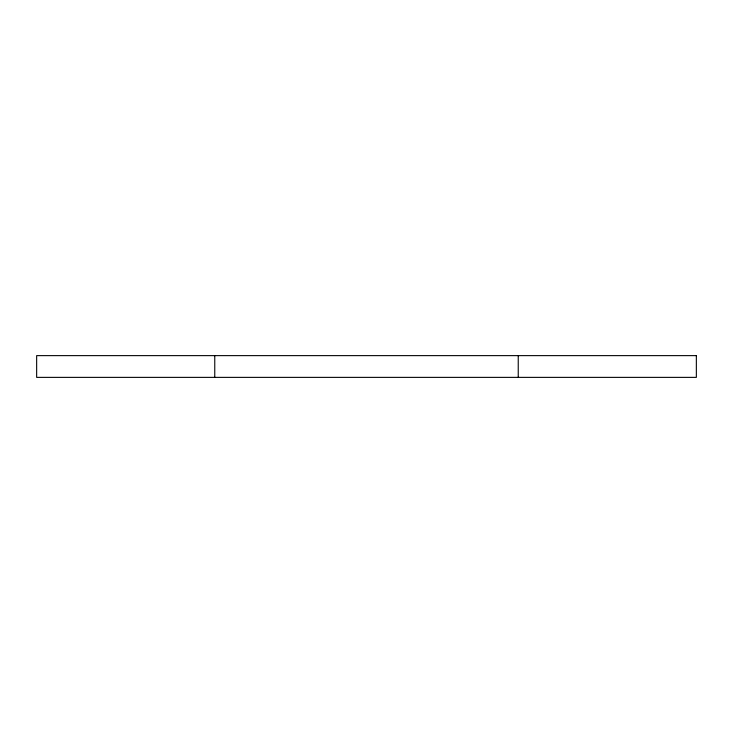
<?xml version="1.0" encoding="UTF-8"?>
<svg xmlns="http://www.w3.org/2000/svg" width="733" height="733" viewBox="0 0 733 733"><rect width="100%" height="100%" fill="white"/><g stroke="black" fill="none" stroke-linecap="round" stroke-linejoin="round"><path stroke-width="1.1" d="M518.24 355.624L518.24 377.376M214.76 355.624L214.76 377.376M696.35 355.624L36.65 355.624L36.65 377.376L696.35 377.376L696.35 355.624"/></g></svg>
